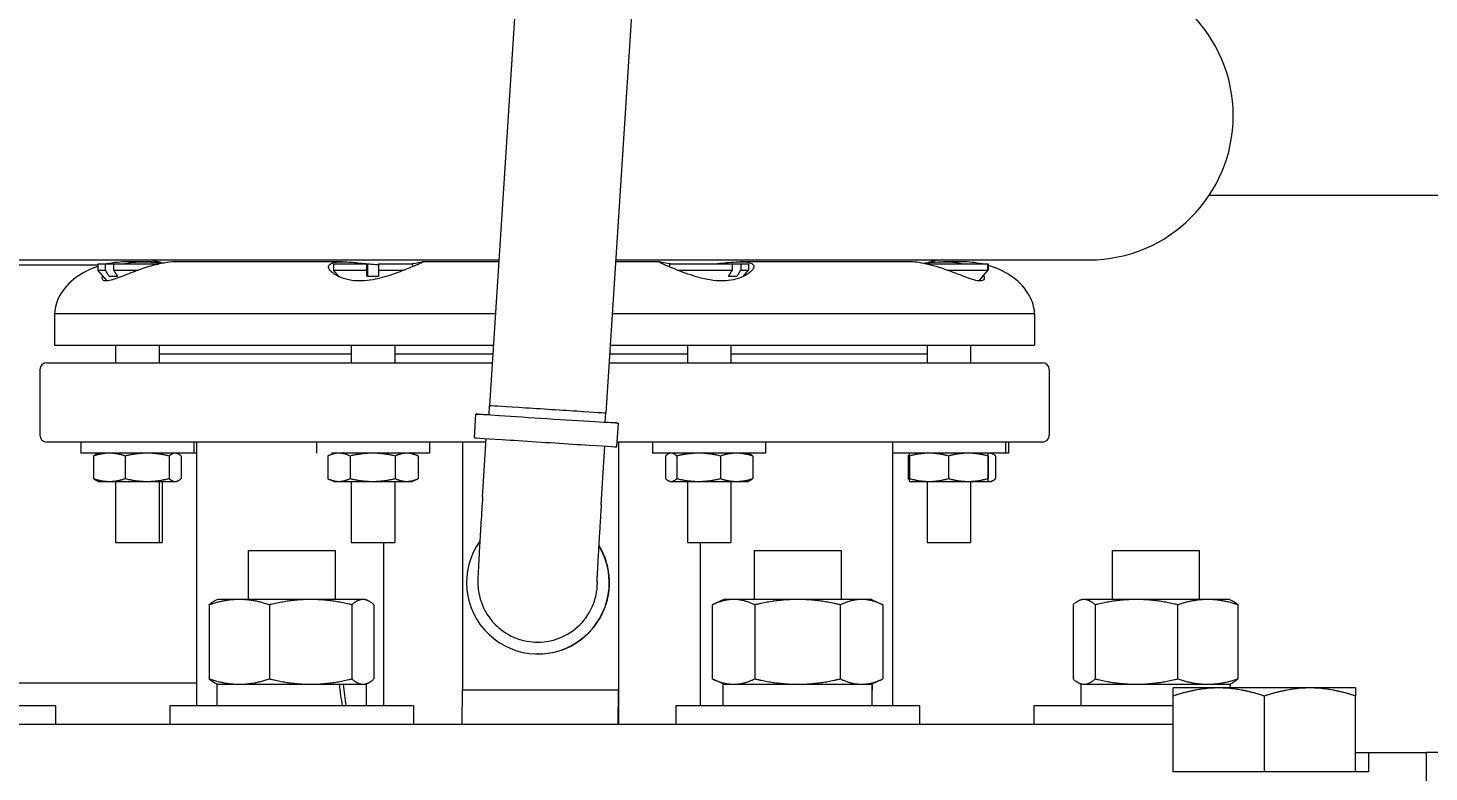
# Model space of a CAD drawing. Header units: inches. Extents: x 20 to 536, y 8 to 344.
# Drawn here: x 105.09 to 115.15, y 148.34 to 153.68 of the extents above; entities that cross this region are included whole.
import ezdxf

# ---------------------------------------------------------------- set-up
doc = ezdxf.new("R2010")
doc.units = ezdxf.units.IN
doc.header["$LTSCALE"] = 16
doc.header["$MEASUREMENT"] = 0
doc.layers.add('Dimension (ANSI)', color=7, linetype='Continuous', lineweight=25)
doc.layers.add('Visible (ANSI)', color=7, linetype='Continuous', lineweight=50)
doc.styles.add('MEMCOR Medium', font='arial.ttf')
doc.dimstyles.new('Default (ANSI)', dxfattribs={"dimscale": 16, "dimtxt": 0.15, "dimasz": 0.098425, "dimexe": 0.125, "dimexo": 0.0625, "dimgap": 0.031496, "dimtad": 0, "dimtih": 1, "dimtoh": 1, "dimdec": 4, "dimrnd": 1e-08, "dimzin": 3, "dimdsep": 46, "dimlunit": 5, "dimtxsty": 'MEMCOR Medium', "dimcen": 0.09, "dimdle": 0.393701, "dimclrd": 256, "dimclre": 256, "dimclrt": 256, "dimadec": 0, "dimazin": 1, "dimtfac": 0.8, "dimtofl": 0, "dimtmove": 0, "dimatfit": 3, "dimfxl": 1, "dimfrac": 1, "dimtolj": 1, "dimtzin": 4, "dimlwd": -1, "dimlwe": -1, "dimarcsym": 0})

# ---------------------------------------------------------------- blocks, each defined once
blk = doc.blocks.new('*D23')
at = {"layer": 'Defpoints', "color": 0, "transparency": 16777216}
for p in [(35.249, 156.991), (108.224, 156.991), (86.004, 47.744)]:
    blk.add_point(p, dxfattribs=at)
at = {"layer": 'Dimension (ANSI)', "transparency": 16777216}
for p, q in [((107.224, 156.991), (33.249, 156.991)), ((35.249, 155.416), (35.249, 97.173)), ((35.249, 49.319), (35.249, 88.193)), ((85.004, 47.744), (33.249, 47.744))]:
    blk.add_line(p, q, dxfattribs=at)
for points in [[(34.987, 155.416), (35.512, 155.416), (35.249, 156.991)], [(34.987, 49.319), (35.512, 49.319), (35.249, 47.744)]]:
    blk.add_solid(points, dxfattribs=at)
at = {"layer": 'Dimension (ANSI)', "transparency": 16777216, "char_height": 2.4, "attachment_point": 5, "style": 'MEMCOR Medium'}
for s, insert in [('\\A1; 109{\\H0.8x;\\S1#4;} in', (35.249, 95.131)), ('\\A1;[2774.9 mm]', (35.249, 90.641))]:
    blk.add_mtext(s, dxfattribs=dict(at, insert=insert))

msp = doc.modelspace()

# ---------------------------------------------------------------- linework, layer by layer
at = {"layer": 'Visible (ANSI)', "linetype": 'Continuous', "lineweight": 18}
for p, q in [((108.589929, 153.864234), (108.404634, 150.969371)), ((109.425522, 153.810749), (109.240227, 150.915886)), ((115.26904, 152.475967), (113.572021, 152.475967)), ((105.590212, 151.975967), (98.769297, 151.975967)), ((104.889477, 152.014335), (108.47152, 152.014335)), ((105.590212, 151.985107), (105.644438, 151.985107)), ((105.590212, 151.985107), (105.590212, 151.941067)), ((105.644438, 151.985107), (105.703315, 151.985107)), ((105.644438, 151.941067), (105.644438, 151.985107)), ((105.703315, 151.985107), (105.703315, 151.941067)), ((105.703315, 151.985107), (106.031435, 151.985107)), ((105.919679, 152.000968), (105.804277, 152.000968)), ((105.934488, 152.000968), (105.919679, 152.000968)), ((107.345383, 152.000968), (106.155943, 152.000968)), ((107.282721, 151.985107), (107.522271, 151.985107)), ((107.282721, 151.985107), (107.282721, 151.941067)), ((107.522271, 151.985107), (107.527173, 151.985107)), ((107.522271, 151.941067), (107.522271, 151.985107)), ((107.527173, 151.985107), (107.527173, 151.941067)), ((107.606268, 151.985107), (107.606268, 151.941067)), ((107.606268, 151.985107), (107.850721, 151.985107)), ((107.850721, 151.985107), (107.850721, 151.965568)), ((108.470664, 152.000968), (107.925945, 152.000968)), ((109.622875, 152.000968), (109.309681, 152.000968)), ((109.310537, 152.014335), (112.709477, 152.014335)), ((109.697361, 151.985107), (110.148274, 151.985107)), ((109.697361, 151.985107), (109.697361, 151.964349)), ((110.148274, 151.941067), (110.148274, 151.985107)), ((110.148274, 151.985107), (110.208187, 151.985107)), ((111.418033, 152.000968), (110.20765, 152.000968)), ((110.208187, 151.985107), (110.208187, 151.941067)), ((110.208187, 151.985107), (110.265361, 151.985107)), ((110.265361, 151.985107), (110.265361, 151.941067)), ((111.541061, 151.985107), (111.98417, 151.985107)), ((111.794677, 152.000968), (111.664467, 152.000968)), ((111.98417, 151.941067), (111.98417, 151.985107)), ((111.98417, 151.985107), (111.984903, 151.985107)), ((111.984903, 151.985107), (111.984903, 151.941067)), ((105.590212, 151.941067), (105.644438, 151.941067)), ((105.657569, 151.863582), (105.590212, 151.941067)), ((105.672045, 151.897107), (105.730921, 151.897107)), ((105.703315, 151.941067), (105.881073, 151.941067)), ((107.282721, 151.941067), (107.522271, 151.941067)), ((107.324398, 151.893123), (107.282721, 151.941067)), ((107.522609, 151.897107), (107.606606, 151.897107)), ((107.606268, 151.941067), (107.790216, 151.941067)), ((109.754168, 151.941067), (110.148274, 151.941067)), ((110.121145, 151.897107), (110.181058, 151.897107)), ((110.208187, 151.941067), (110.265361, 151.941067)), ((110.224997, 151.894634), (110.265361, 151.941067)), ((111.691414, 151.941067), (111.98417, 151.941067)), ((111.920197, 151.863448), (111.949457, 151.897107)), ((111.945466, 151.897107), (111.949457, 151.897107)), ((105.279477, 151.629165), (108.446866, 151.629165)), ((105.279477, 151.629165), (105.279477, 151.400968)), ((109.285883, 151.629165), (112.319477, 151.629165)), ((112.319477, 151.629165), (112.319477, 151.400968)), ((105.279477, 151.400968), (108.432259, 151.400968)), ((105.717962, 151.400968), (105.717962, 151.275967)), ((106.030462, 151.400968), (106.030462, 151.275967)), ((107.410471, 151.400968), (107.410471, 151.275967)), ((107.722971, 151.400968), (107.722971, 151.275967)), ((109.271276, 151.400968), (112.319477, 151.400968)), ((109.825111, 151.400968), (109.825111, 151.275967)), ((110.137611, 151.400968), (110.137611, 151.275967)), ((111.54742, 151.400968), (111.54742, 151.275967)), ((111.85992, 151.400968), (111.85992, 151.275967)), ((105.224477, 151.275967), (108.424258, 151.275967)), ((106.030462, 151.340147), (107.410471, 151.340147)), ((107.722971, 151.340147), (108.428366, 151.340147)), ((109.263275, 151.275967), (112.374477, 151.275967)), ((109.267383, 151.340147), (109.825111, 151.340147)), ((110.137611, 151.340147), (111.54742, 151.340147)), ((105.174477, 151.225967), (105.174477, 150.755967)), ((112.424477, 151.225967), (112.424477, 150.755967)), ((108.402407, 150.901264), (108.404634, 150.969371)), ((108.295614, 150.736884), (108.306528, 150.907401)), ((109.233752, 150.848051), (109.240227, 150.915886)), ((109.318717, 150.671397), (109.329631, 150.841914)), ((108.379243, 150.705967), (105.224477, 150.705967)), ((105.468212, 150.705967), (105.468212, 150.625967)), ((106.280212, 150.705967), (106.280212, 150.625967)), ((106.299477, 150.705967), (106.299477, 148.809967)), ((107.160721, 150.705967), (107.160721, 150.625967)), ((107.972721, 150.705967), (107.972721, 150.625967)), ((108.210439, 150.705967), (108.210439, 148.925967)), ((108.354064, 150.312599), (108.380862, 150.731269)), ((109.20665, 150.258026), (109.233448, 150.676696)), ((112.374477, 150.705967), (109.320929, 150.705967)), ((109.330397, 150.705967), (109.330397, 148.675967)), ((109.575361, 150.705967), (109.575361, 150.625967)), ((110.387361, 150.705967), (110.387361, 150.625967)), ((111.29767, 150.705967), (111.29767, 150.625967)), ((112.10967, 150.705967), (112.10967, 150.625967)), ((112.130742, 150.705967), (112.130742, 150.625967)), ((106.280212, 150.625967), (105.468212, 150.625967)), ((105.559518, 150.605661), (105.559518, 150.443274)), ((105.592712, 150.625967), (105.582088, 150.621013)), ((105.787347, 150.605661), (105.787347, 150.443274)), ((106.102041, 150.605661), (106.102041, 150.443274)), ((106.155712, 150.625967), (106.166337, 150.621013)), ((106.188907, 150.605661), (106.188907, 150.443274)), ((106.299477, 150.625967), (106.280212, 150.625967)), ((107.241685, 150.605661), (107.241685, 150.443274)), ((107.285221, 150.625967), (107.24329, 150.606415)), ((107.972721, 150.625967), (107.271711, 150.625967)), ((107.401746, 150.605661), (107.401746, 150.443274)), ((107.726782, 150.605661), (107.726782, 150.443274)), ((107.848221, 150.625967), (107.890152, 150.606415)), ((107.891756, 150.605661), (107.891756, 150.443274)), ((110.387361, 150.625967), (109.575361, 150.625967)), ((109.668135, 150.605661), (109.668135, 150.443274)), ((109.699861, 150.625967), (109.6906, 150.621649)), ((109.74952, 150.605661), (109.74952, 150.443274)), ((110.062747, 150.605661), (110.062747, 150.443274)), ((110.262861, 150.625967), (110.272122, 150.621649)), ((110.294587, 150.605661), (110.294587, 150.443274)), ((112.10967, 150.625967), (111.29767, 150.625967)), ((111.299477, 150.625967), (111.299477, 148.809967)), ((111.410048, 150.605661), (111.410048, 150.443274)), ((111.420763, 150.605661), (111.420763, 150.443274)), ((111.42217, 150.625967), (111.422159, 150.625962)), ((111.700834, 150.605661), (111.700834, 150.443274)), ((111.983741, 150.605661), (111.983741, 150.443274)), ((111.98517, 150.625967), (111.985181, 150.625962)), ((111.986578, 150.605661), (111.986578, 150.443274)), ((112.006242, 150.625967), (112.016867, 150.621013)), ((112.039437, 150.605661), (112.039437, 150.443274)), ((112.130742, 150.625967), (112.10967, 150.625967)), ((105.592712, 150.422967), (105.582088, 150.427922)), ((105.592712, 150.422967), (105.673432, 150.422967)), ((105.673432, 150.422967), (105.944694, 150.422967)), ((105.717962, 150.422967), (105.717962, 149.985107)), ((105.944694, 150.422967), (106.145474, 150.422967)), ((106.030462, 150.422967), (106.030462, 149.985107)), ((106.051534, 150.422967), (106.051534, 149.985107)), ((106.145474, 150.422967), (106.155712, 150.422967)), ((106.155712, 150.422967), (106.166337, 150.427922)), ((107.285221, 150.422967), (107.24329, 150.44252)), ((107.285221, 150.422967), (107.321715, 150.422967)), ((107.321715, 150.422967), (107.564264, 150.422967)), ((107.410471, 150.422967), (107.410471, 149.985107)), ((107.564264, 150.422967), (107.809269, 150.422967)), ((107.722971, 150.422967), (107.722971, 149.985107)), ((107.809269, 150.422967), (107.848221, 150.422967)), ((107.848221, 150.422967), (107.890152, 150.44252)), ((109.699861, 150.422967), (109.6906, 150.427286)), ((109.699861, 150.422967), (109.708827, 150.422967)), ((109.708827, 150.422967), (109.906133, 150.422967)), ((109.825111, 150.422967), (109.825111, 149.985107)), ((109.906133, 150.422967), (110.178667, 150.422967)), ((110.137611, 150.422967), (110.137611, 149.985107)), ((110.178667, 150.422967), (110.262861, 150.422967)), ((110.262861, 150.422967), (110.272122, 150.427286)), ((111.42217, 150.422967), (111.422159, 150.422972)), ((111.42217, 150.422967), (111.560798, 150.422967)), ((111.54742, 150.422967), (111.54742, 149.985107)), ((111.560798, 150.422967), (111.842287, 150.422967)), ((111.842287, 150.422967), (111.985159, 150.422967)), ((111.85992, 150.422967), (111.85992, 149.985107)), ((111.985159, 150.422967), (111.98517, 150.422967)), ((111.98517, 150.422967), (111.985181, 150.422972)), ((111.98517, 150.422967), (111.996004, 150.422967)), ((111.996004, 150.422967), (112.006242, 150.422967)), ((112.006242, 150.422967), (112.016867, 150.427922)), ((105.717962, 149.985107), (106.030462, 149.985107)), ((106.030462, 149.985107), (106.051534, 149.985107)), ((107.410471, 149.985107), (107.722971, 149.985107)), ((107.641883, 149.985107), (107.641883, 148.809967)), ((109.825111, 149.985107), (110.137611, 149.985107)), ((109.918224, 149.985107), (109.918224, 148.809967)), ((111.54742, 149.985107), (111.85992, 149.985107)), ((106.669231, 149.925967), (107.294231, 149.925967)), ((106.669231, 149.925967), (106.669231, 149.574967)), ((107.294231, 149.925967), (107.294231, 149.574967)), ((110.304724, 149.925967), (110.929724, 149.925967)), ((110.304724, 149.925967), (110.304724, 149.574967)), ((110.929724, 149.925967), (110.929724, 149.574967)), ((112.875405, 149.925967), (113.500405, 149.925967)), ((112.875405, 149.925967), (112.875405, 149.574967)), ((113.500405, 149.925967), (113.500405, 149.574967)), ((106.450731, 149.574967), (106.431999, 149.566233)), ((106.606257, 149.574967), (106.450731, 149.574967)), ((107.119164, 149.574967), (106.606257, 149.574967)), ((107.494638, 149.574967), (107.119164, 149.574967)), ((107.512731, 149.574967), (107.494638, 149.574967)), ((107.512731, 149.574967), (107.531463, 149.566233)), ((110.086224, 149.574967), (110.004078, 149.536662)), ((110.157364, 149.574967), (110.086224, 149.574967)), ((110.617224, 149.574967), (110.157364, 149.574967)), ((111.077083, 149.574967), (110.617224, 149.574967)), ((111.148224, 149.574967), (111.077083, 149.574967)), ((111.148224, 149.574967), (111.23037, 149.536662)), ((112.656905, 149.574967), (112.638173, 149.566233)), ((112.674998, 149.574967), (112.656905, 149.574967)), ((113.050472, 149.574967), (112.674998, 149.574967)), ((113.563379, 149.574967), (113.050472, 149.574967)), ((113.718905, 149.574967), (113.563379, 149.574967)), ((113.718905, 149.574967), (113.737637, 149.566233)), ((106.389477, 149.536662), (106.389477, 149.004273)), ((106.823037, 149.536662), (106.823037, 149.004273)), ((107.415291, 149.536662), (107.415291, 149.004273)), ((107.573984, 149.536662), (107.573984, 149.004273)), ((110.004078, 149.536662), (110.004078, 149.004273)), ((110.310651, 149.536662), (110.310651, 149.004273)), ((110.923797, 149.536662), (110.923797, 149.004273)), ((111.23037, 149.536662), (111.23037, 149.004273)), ((112.595651, 149.536662), (112.595651, 149.004273)), ((112.754345, 149.536662), (112.754345, 149.004273)), ((113.346599, 149.536662), (113.346599, 149.004273)), ((113.780159, 149.536662), (113.780159, 149.004273)), ((108.75145, 149.268802), (108.747787, 149.268802)), ((108.752941, 149.183369), (108.75145, 149.183369)), ((104.963408, 148.975967), (106.299477, 148.975967)), ((106.450731, 148.965967), (106.431999, 148.974702)), ((106.445231, 148.965967), (107.326396, 148.965967)), ((106.445231, 148.965967), (106.445231, 148.809967)), ((107.326396, 148.965967), (107.3515, 148.965967)), ((107.3515, 148.965967), (107.35539, 148.965967)), ((107.35539, 148.965967), (107.518231, 148.965967)), ((107.512731, 148.965967), (107.531463, 148.974702)), ((107.518231, 148.965967), (107.518231, 148.809967)), ((110.086224, 148.965967), (110.004078, 149.004273)), ((110.080724, 148.965967), (111.15166, 148.965967)), ((110.080724, 148.965967), (110.080724, 148.809967)), ((111.148224, 148.965967), (111.23037, 149.004273)), ((111.15166, 148.965967), (111.153664, 148.965967)), ((111.153664, 148.965967), (111.153724, 148.965967)), ((111.153724, 148.965967), (111.153724, 148.920557)), ((112.656905, 148.965967), (112.638173, 148.974702)), ((112.651405, 148.965967), (113.724405, 148.965967)), ((112.651405, 148.965967), (112.651405, 148.809967)), ((113.641609, 148.939596), (113.313609, 148.939596)), ((114.297609, 148.939596), (113.641609, 148.939596)), ((113.718905, 148.965967), (113.737637, 148.974702)), ((113.724405, 148.965967), (113.724405, 148.939596)), ((114.625609, 148.939596), (114.297609, 148.939596)), ((108.208258, 148.675967), (108.210439, 148.925967)), ((108.210439, 148.925967), (109.330397, 148.925967)), ((109.328215, 148.675967), (109.330397, 148.925967)), ((109.330397, 148.925967), (109.330397, 148.675967)), ((113.313609, 148.335596), (113.313609, 148.881005)), ((113.969609, 148.335596), (113.969609, 148.881005)), ((114.625609, 148.335596), (114.625609, 148.881005)), ((105.286049, 148.809967), (104.380349, 148.809967)), ((105.286049, 148.809967), (105.286049, 148.675967)), ((107.856731, 148.809967), (106.106731, 148.809967)), ((106.106731, 148.809967), (106.106731, 148.675967)), ((107.856731, 148.809967), (107.856731, 148.675967)), ((111.492224, 148.809967), (109.742224, 148.809967)), ((109.742224, 148.809967), (109.742224, 148.675967)), ((111.492224, 148.809967), (111.492224, 148.675967)), ((113.313609, 148.809967), (112.312905, 148.809967)), ((112.312905, 148.809967), (112.312905, 148.675967)), ((106.255281, 148.675967), (104.380349, 148.675967)), ((107.15052, 148.675967), (106.255281, 148.675967)), ((110.448434, 148.675967), (107.15052, 148.675967)), ((111.343673, 148.675967), (110.448434, 148.675967)), ((113.313609, 148.675967), (111.343673, 148.675967)), ((114.625609, 148.475967), (115.132383, 148.475967)), ((114.720612, 148.335596), (114.720612, 148.475967)), ((116.299477, 148.475967), (115.132383, 148.475967)), ((115.132383, 148.475967), (115.132383, 147.975967)), ((113.641609, 148.335596), (113.313609, 148.335596)), ((113.313609, 148.335596), (113.313609, 148.335592)), ((113.969609, 148.335596), (113.641609, 148.335596)), ((114.297609, 148.335596), (113.969609, 148.335596)), ((114.625609, 148.335596), (114.297609, 148.335596)), ((114.625609, 148.335596), (114.625609, 148.335592)), ((114.720612, 148.335596), (114.625609, 148.335596))]:
    msp.add_line(p, q, dxfattribs=at)
for centre, radius, start, end in [((112.709477, 153.050968), 1.036632, 270, 90), ((105.755802, 151.449413), 0.544322, 107.710788, 126.3850961), ((105.804277, 151.29059), 0.710378, 90, 102.1300403), ((105.915853, 151.596281), 0.418848, 70.89817, 86.471546), ((111.683102, 151.596281), 0.418848, 93.528454, 107.988212), ((111.794677, 151.29059), 0.710378, 77.8699597, 90), ((111.794677, 151.29059), 0.710378, 73.0268519, 74.4677179), ((111.843153, 151.449413), 0.544322, 53.6149039, 73.0268519), ((105.68161, 151.550098), 0.419254, 126.3850961, 150.6582796), ((111.917344, 151.550098), 0.419254, 29.3417204, 53.6149039), ((105.56799, 151.613968), 0.288913, 150.6582796, 176.9846737), ((112.030964, 151.613968), 0.288913, 3.0153263, 29.3417204), ((105.224477, 151.225967), 0.05, 90, 180), ((112.374477, 151.225967), 0.05, 0, 90), ((105.224477, 150.755967), 0.05, 180, 270), ((112.374477, 150.755967), 0.05, 270, 0)]:
    msp.add_arc(centre, radius, start, end, dxfattribs=at)
for centre, major_axis, ratio, start_param, end_param in [((108.82243, 150.942629), (0.417797, -0.026742), 0.00055745, 3.141594616, 6.28318727), ((108.81808, 150.874658), (-0.511552, 0.032743), 0.00055745, 5.660957765, 10.047005504), ((108.807165, 150.70414), (-0.511552, 0.032743), 0.00055745, 0.000001911, 3.141594565), ((108.75145, 149.695967), (0, -0.512598), 0.999961923, 4.091665319, 8.403708062), ((108.752941, 149.695967), (0, -0.512598), 0.999961923, 0, 2.125583623), ((108.75145, 149.695967), (0, -0.427165), 0.999961923, 0, 1.675255531), ((106.981731, 148.699377), (0.385212, -3.042275), 0.122744215, 1.59161043, 1.642986136), ((106.981731, 148.920557), (0.385212, -3.042275), 0.122744215, 1.518901032, 1.570180813), ((110.617224, 148.699377), (0, -3.042643), 0.176326981, 1.607151026, 1.658526732), ((110.617224, 148.920557), (0, -3.042643), 0.176326981, 1.534441628, 1.585721408)]:
    msp.add_ellipse(centre, major_axis=major_axis, ratio=ratio, start_param=start_param, end_param=end_param, dxfattribs=at)
for points, knots in [([(105.970984, 151.970025), (105.932862, 151.959471), (105.895147, 151.946456), (105.816513, 151.917096), (105.77631, 151.900462), (105.741939, 151.887618)], [-0.6792556919, -0.6792556919, -0.6792556919, -0.6792556919, -0.3757831363, -0.3757831363, -0.0000653418, -0.0000653418, -0.0000653418, -0.0000653418]), ([(105.77198, 151.985106), (105.777094, 151.98632), (105.782316, 151.987475), (105.811179, 151.993384), (105.836178, 151.996822), (105.881355, 152.000306), (105.90062, 152.000968), (105.919679, 152.000968)], [-2.7203838751, -2.7203838751, -2.7203838751, -2.7203838751, -2.678099034, -2.678099034, -2.4912401766, -2.4912401766, -2.352656407, -2.352656407, -2.352656407, -2.352656407]), ([(105.919679, 152.000968), (105.933074, 152.000968), (105.946368, 152.000642), (105.996274, 151.998415), (106.030523, 151.994808), (106.061086, 151.991088)], [-2.352656407, -2.352656407, -2.352656407, -2.352656407, -2.2552571829, -2.2552571829, -1.9819175799, -1.9819175799, -1.9819175799, -1.9819175799]), ([(106.045203, 151.994656), (106.035021, 151.995711), (106.024613, 151.996692), (105.988583, 151.999608), (105.961866, 152.000968), (105.934488, 152.000968)], [-0.8535270187, -0.8535270187, -0.8535270187, -0.8535270187, -0.765579916, -0.765579916, -0.5544741269, -0.5544741269, -0.5544741269, -0.5544741269]), ([(106.155943, 152.000968), (106.151731, 152.000968), (106.147311, 152.000887), (106.120968, 151.999917), (106.095526, 151.997143), (106.036576, 151.986821), (106.00396, 151.979154), (105.970984, 151.970025)], [-0.5544741269, -0.5544741269, -0.5544741269, -0.5544741269, -0.5029201571, -0.5029201571, -0.2611375595, -0.2611375595, -0.0000887065, -0.0000887065, -0.0000887065, -0.0000887065]), ([(107.337334, 151.887618), (107.318665, 151.895034), (107.302384, 151.903699), (107.27736, 151.920708), (107.267835, 151.928993), (107.250744, 151.948931), (107.245951, 151.960483), (107.248305, 151.970025)], [-0.6769256708, -0.6769256708, -0.6769256708, -0.6769256708, -0.4606748166, -0.4606748166, -0.2728986872, -0.2728986872, -0.0000638683, -0.0000638683, -0.0000638683, -0.0000638683]), ([(107.248305, 151.970025), (107.250085, 151.977242), (107.255613, 151.983577), (107.274634, 151.993384), (107.287619, 151.996822), (107.316345, 152.000306), (107.330197, 152.000968), (107.345383, 152.000968)], [-2.8715444606, -2.8715444606, -2.8715444606, -2.8715444606, -2.678099034, -2.678099034, -2.4912401766, -2.4912401766, -2.3526564069, -2.3526564069, -2.3526564069, -2.3526564069]), ([(107.345383, 152.000968), (107.356056, 152.000968), (107.367389, 152.000642), (107.413582, 151.99837), (107.451487, 151.99461), (107.525769, 151.987302), (107.561909, 151.983795), (107.600368, 151.981126), (107.603321, 151.980928), (107.606268, 151.980737)], [-2.3526564069, -2.3526564069, -2.3526564069, -2.3526564069, -2.2552571829, -2.2552571829, -1.9744963314, -1.9744963314, -1.7189011569, -1.7189011569, -1.6976131235, -1.6976131235, -1.6976131235, -1.6976131235]), ([(107.861531, 151.970025), (107.835946, 151.959471), (107.804475, 151.946456), (107.728194, 151.917096), (107.681377, 151.900462), (107.633783, 151.887618)], [-0.6792556919, -0.6792556919, -0.6792556919, -0.6792556919, -0.3757831363, -0.3757831363, -0.0000653418, -0.0000653418, -0.0000653418, -0.0000653418]), ([(107.828003, 151.985107), (107.86148, 151.989256), (107.887734, 151.994293), (107.915694, 151.999608), (107.922957, 152.000968), (107.925945, 152.000968)], [-1.0996326178, -1.0996326178, -1.0996326178, -1.0996326178, -0.765579916, -0.765579916, -0.5544741269, -0.5544741269, -0.5544741269, -0.5544741269]), ([(107.925945, 152.000968), (107.926675, 152.000968), (107.927149, 152.000887), (107.928334, 151.999917), (107.923425, 151.997143), (107.901304, 151.986821), (107.883663, 151.979154), (107.861531, 151.970025)], [-0.5544741269, -0.5544741269, -0.5544741269, -0.5544741269, -0.5029201571, -0.5029201571, -0.2611375595, -0.2611375595, -0.0000887065, -0.0000887065, -0.0000887065, -0.0000887065]), ([(109.683839, 151.970025), (109.666683, 151.977242), (109.652326, 151.983577), (109.631321, 151.993384), (109.624686, 151.996822), (109.620134, 152.000306), (109.620458, 152.000968), (109.622875, 152.000968)], [-2.8715444606, -2.8715444606, -2.8715444606, -2.8715444606, -2.678099034, -2.678099034, -2.4912401766, -2.4912401766, -2.352656407, -2.352656407, -2.352656407, -2.352656407]), ([(109.622875, 152.000968), (109.624574, 152.000968), (109.627308, 152.000642), (109.64173, 151.99837), (109.660228, 151.99461), (109.696127, 151.988841), (109.709575, 151.986889), (109.724118, 151.985116)], [-2.352656407, -2.352656407, -2.352656407, -2.352656407, -2.2552571829, -2.2552571829, -1.9744963314, -1.9744963314, -1.8318324445, -1.8318324445, -1.8318324445, -1.8318324445]), ([(109.909874, 151.887618), (109.882409, 151.895034), (109.855316, 151.903699), (109.806714, 151.920708), (109.784797, 151.928993), (109.734111, 151.948931), (109.70652, 151.960483), (109.683839, 151.970025)], [-0.6769256708, -0.6769256708, -0.6769256708, -0.6769256708, -0.4606748166, -0.4606748166, -0.2728986872, -0.2728986872, -0.0000638683, -0.0000638683, -0.0000638683, -0.0000638683]), ([(110.00404, 151.985107), (110.05083, 151.989256), (110.095936, 151.994293), (110.16215, 151.999608), (110.186178, 152.000968), (110.20765, 152.000968)], [-1.0996326178, -1.0996326178, -1.0996326178, -1.0996326178, -0.765579916, -0.765579916, -0.5544741269, -0.5544741269, -0.5544741269, -0.5544741269]), ([(110.20765, 152.000968), (110.212894, 152.000968), (110.217985, 152.000887), (110.246004, 151.999917), (110.264504, 151.997143), (110.29217, 151.986821), (110.299838, 151.979154), (110.301514, 151.970025)], [-0.5544741269, -0.5544741269, -0.5544741269, -0.5544741269, -0.5029201571, -0.5029201571, -0.2611375595, -0.2611375595, -0.0000887065, -0.0000887065, -0.0000887065, -0.0000887065]), ([(110.301514, 151.970025), (110.303453, 151.959471), (110.296662, 151.946456), (110.267417, 151.917096), (110.241412, 151.900462), (110.208474, 151.887618)], [-0.6792556919, -0.6792556919, -0.6792556919, -0.6792556919, -0.3757831363, -0.3757831363, -0.0000653418, -0.0000653418, -0.0000653418, -0.0000653418]), ([(111.601326, 151.970025), (111.575283, 151.977242), (111.549452, 151.983577), (111.500725, 151.993384), (111.478357, 151.996822), (111.443193, 152.000306), (111.4298, 152.000968), (111.418033, 152.000968)], [-2.8715444606, -2.8715444606, -2.8715444606, -2.8715444606, -2.678099034, -2.678099034, -2.4912401766, -2.4912401766, -2.352656407, -2.352656407, -2.352656407, -2.352656407]), ([(111.515706, 151.99032), (111.537492, 151.992987), (111.560724, 151.99559), (111.610371, 151.999608), (111.637088, 152.000968), (111.664467, 152.000968)], [-0.9665495542, -0.9665495542, -0.9665495542, -0.9665495542, -0.765579916, -0.765579916, -0.5544741269, -0.5544741269, -0.5544741269, -0.5544741269]), ([(111.831959, 151.887618), (111.811786, 151.895034), (111.789752, 151.903699), (111.746042, 151.920708), (111.724572, 151.928993), (111.669982, 151.948931), (111.635756, 151.960483), (111.601326, 151.970025)], [-0.6769256708, -0.6769256708, -0.6769256708, -0.6769256708, -0.4606748166, -0.4606748166, -0.2728986872, -0.2728986872, -0.0000638683, -0.0000638683, -0.0000638683, -0.0000638683]), ([(111.664467, 152.000968), (111.671153, 152.000968), (111.677878, 152.000887), (111.716319, 151.999917), (111.74739, 151.997143), (111.788947, 151.99014), (111.800574, 151.987765), (111.811684, 151.985101)], [-0.5544741269, -0.5544741269, -0.5544741269, -0.5544741269, -0.5029201571, -0.5029201571, -0.2611375595, -0.2611375595, -0.1617377433, -0.1617377433, -0.1617377433, -0.1617377433]), ([(105.741939, 151.887618), (105.725488, 151.881471), (105.710347, 151.876105), (105.680717, 151.867188), (105.666938, 151.864184), (105.645059, 151.862733), (105.636844, 151.864014), (105.623281, 151.871247), (105.619999, 151.878573), (105.621297, 151.887618)], [-0.8535301079, -0.8535301079, -0.8535301079, -0.8535301079, -0.6739316263, -0.6739316263, -0.4624536577, -0.4624536577, -0.2648034271, -0.2648034271, -0.0002117128, -0.0002117128, -0.0002117128, -0.0002117128]), ([(107.633783, 151.887618), (107.611003, 151.881471), (107.587949, 151.876105), (107.537947, 151.867188), (107.511246, 151.864184), (107.460981, 151.862733), (107.437784, 151.864014), (107.386574, 151.871247), (107.360103, 151.878573), (107.337334, 151.887618)], [-0.8535301079, -0.8535301079, -0.8535301079, -0.8535301079, -0.6739316263, -0.6739316263, -0.4624536577, -0.4624536577, -0.2648034271, -0.2648034271, -0.0002117128, -0.0002117128, -0.0002117128, -0.0002117128]), ([(110.208474, 151.887618), (110.192709, 151.881471), (110.175248, 151.876105), (110.134165, 151.867188), (110.110183, 151.864184), (110.060976, 151.862733), (110.036386, 151.864014), (109.977526, 151.871247), (109.943374, 151.878573), (109.909874, 151.887618)], [-0.8535301079, -0.8535301079, -0.8535301079, -0.8535301079, -0.6739316263, -0.6739316263, -0.4624536577, -0.4624536577, -0.2648034271, -0.2648034271, -0.0002117128, -0.0002117128, -0.0002117128, -0.0002117128]), ([(111.957794, 151.887618), (111.958279, 151.881471), (111.956639, 151.876105), (111.948541, 151.867188), (111.941326, 151.864184), (111.922003, 151.862733), (111.910423, 151.864014), (111.878393, 151.871247), (111.856565, 151.878573), (111.831959, 151.887618)], [-0.8535301079, -0.8535301079, -0.8535301079, -0.8535301079, -0.6739316263, -0.6739316263, -0.4624536577, -0.4624536577, -0.2648034271, -0.2648034271, -0.0002117128, -0.0002117128, -0.0002117128, -0.0002117128]), ([(108.354064, 150.312599), (108.350089, 150.250494), (108.3462, 150.1884), (108.338967, 150.070149), (108.335624, 150.014016), (108.329798, 149.912968), (108.327317, 149.868097), (108.323429, 149.79329), (108.322028, 149.763806), (108.32074, 149.729068), (108.32041, 149.7198), (108.320269, 149.703777), (108.320255, 149.700281), (108.320334, 149.692242), (108.320397, 149.688084), (108.320838, 149.676254), (108.321071, 149.669067), (108.323456, 149.644765), (108.324127, 149.632334), (108.334699, 149.585726), (108.338907, 149.565118), (108.364572, 149.505854), (108.376701, 149.479813), (108.416008, 149.425918), (108.433336, 149.404888), (108.491427, 149.351246), (108.540145, 149.316149), (108.649163, 149.277856), (108.698868, 149.268802), (108.747787, 149.268802)], [3.141592654, 3.141592654, 3.141592654, 3.141592654, 3.455751919, 3.455751919, 3.769911184, 3.769911184, 4.08407045, 4.08407045, 4.398229715, 4.398229715, 4.555309348, 4.555309348, 4.594579256, 4.594579256, 4.626318037, 4.626318037, 4.658515483, 4.658515483, 4.682331735, 4.682331735, 4.694799081, 4.694799081, 4.701367041, 4.701367041, 4.7047651, 4.7047651, 4.70938504, 4.70938504, 4.71238898, 4.71238898, 4.71238898, 4.71238898]), ([(109.20665, 150.258026), (109.205675, 150.242805), (109.204706, 150.227585), (109.202772, 150.197045), (109.201808, 150.181728), (109.199901, 150.151285), (109.19896, 150.13616), (109.197116, 150.106386), (109.196215, 150.091733), (109.194445, 150.06281), (109.193578, 150.04854), (109.191871, 150.020281), (109.191033, 150.006299), (109.1894, 149.978895), (109.188607, 149.965473), (109.18708, 149.939445), (109.186347, 149.92683), (109.184934, 149.902339), (109.184256, 149.890462), (109.182949, 149.867347), (109.182321, 149.856119), (109.181128, 149.834551), (109.180564, 149.824211), (109.179511, 149.804626), (109.179021, 149.795369), (109.178128, 149.778195), (109.177723, 149.77024), (109.176975, 149.755241), (109.176633, 149.748213), (109.176024, 149.735287), (109.175757, 149.729393), (109.175305, 149.718956), (109.175118, 149.714394), (109.174749, 149.704702), (109.174625, 149.700429), (109.174587, 149.698791), (109.174585, 149.698642), (109.174585, 149.698642)], [3.141592654, 3.141592654, 3.141592654, 3.141592654, 3.219563493, 3.219563493, 3.298522836, 3.298522836, 3.377489189, 3.377489189, 3.455479203, 3.455479203, 3.533422274, 3.533422274, 3.612375505, 3.612375505, 3.691354203, 3.691354203, 3.769365753, 3.769365753, 3.847244914, 3.847244914, 3.92619024, 3.92619024, 4.005202569, 4.005202569, 4.083252302, 4.083252302, 4.158522517, 4.158522517, 4.234996449, 4.234996449, 4.311699428, 4.311699428, 4.387435793, 4.387435793, 4.503524432, 4.503524432, 4.526282438, 4.526282438, 4.526282438, 4.526282438])]:
    msp.add_open_spline(points, degree=3, knots=knots, dxfattribs=at)
for points in [[(105.621297, 151.887618), (105.621864, 151.891568), (105.623283, 151.895873), (105.625555, 151.90041)], [(111.952444, 151.904184), (111.95562, 151.898249), (111.957398, 151.892643), (111.957794, 151.887618)]]:
    msp.add_open_spline(points, degree=3, dxfattribs=at)
for points, weights in [([(105.672045, 151.897107), (105.659237, 151.917461), (105.644438, 151.941067)], [1, 1.00267954782, 1]), ([(105.703315, 151.941067), (105.718114, 151.917461), (105.730921, 151.897107)], [1, 1.00267954782, 1]), ([(107.522609, 151.897107), (107.522452, 151.917461), (107.522271, 151.941067)], [1, 1.00267954782, 1]), ([(107.527173, 151.941067), (107.526992, 151.917461), (107.526835, 151.897107)], [1, 1.00267954782, 1]), ([(107.606268, 151.941067), (107.606449, 151.917461), (107.606606, 151.897107)], [1, 1.00267954782, 1]), ([(110.121145, 151.897107), (110.133731, 151.917461), (110.148274, 151.941067)], [1, 1.00267954782, 1]), ([(110.208187, 151.941067), (110.193644, 151.917461), (110.181058, 151.897107)], [1, 1.00267954782, 1]), ([(111.945466, 151.897107), (111.963422, 151.917461), (111.98417, 151.941067)], [1, 1.00267954782, 1]), ([(111.984903, 151.941067), (111.964155, 151.917461), (111.946199, 151.897107)], [1, 1.00267954782, 1]), ([(105.673432, 150.625967), (105.620564, 150.625967), (105.559518, 150.605661)], [1, 1.0379548493, 1]), ([(105.559518, 150.605661), (105.571405, 150.616032), (105.582088, 150.621013)], [1, 1.01903065952, 1.01897727532]), ([(105.787347, 150.605661), (105.7263, 150.625967), (105.673432, 150.625967)], [1, 1.0379548493, 1]), ([(105.944694, 150.625967), (105.871669, 150.625967), (105.787347, 150.605661)], [1, 1.0379548493, 1]), ([(106.102041, 150.605661), (106.017719, 150.625967), (105.944694, 150.625967)], [1, 1.0379548493, 1]), ([(106.145474, 150.625967), (106.125317, 150.625967), (106.102041, 150.605661)], [1, 1.0379548493, 1]), ([(106.188907, 150.605661), (106.165631, 150.625967), (106.145474, 150.625967)], [1, 1.0379548493, 1]), ([(107.321715, 150.625967), (107.284573, 150.625967), (107.241685, 150.605661)], [1, 1.0379548493, 1]), ([(107.401746, 150.605661), (107.358858, 150.625967), (107.321715, 150.625967)], [1, 1.0379548493, 1]), ([(107.564264, 150.625967), (107.488839, 150.625967), (107.401746, 150.605661)], [1, 1.0379548493, 1]), ([(107.726782, 150.605661), (107.639689, 150.625967), (107.564264, 150.625967)], [1, 1.0379548493, 1]), ([(107.809269, 150.625967), (107.770987, 150.625967), (107.726782, 150.605661)], [1, 1.0379548493, 1]), ([(107.891756, 150.605661), (107.847552, 150.625967), (107.809269, 150.625967)], [1, 1.0379548493, 1]), ([(107.890152, 150.606415), (107.890952, 150.606041), (107.891756, 150.605661)], [1.00134783282, 1.00068632708, 1]), ([(109.708827, 150.625967), (109.689942, 150.625967), (109.668135, 150.605661)], [1, 1.0379548493, 1]), ([(109.74952, 150.605661), (109.727713, 150.625967), (109.708827, 150.625967)], [1, 1.0379548493, 1]), ([(109.906133, 150.625967), (109.833449, 150.625967), (109.74952, 150.605661)], [1, 1.0379548493, 1]), ([(110.062747, 150.605661), (109.978818, 150.625967), (109.906133, 150.625967)], [1, 1.0379548493, 1]), ([(110.178667, 150.625967), (110.124868, 150.625967), (110.062747, 150.605661)], [1, 1.0379548493, 1]), ([(110.294587, 150.605661), (110.232466, 150.625967), (110.178667, 150.625967)], [1, 1.0379548493, 1]), ([(110.272122, 150.621649), (110.28273, 150.616703), (110.294587, 150.605661)], [1.01888705873, 1.02028697131, 1]), ([(111.410048, 150.605661), (111.415749, 150.610635), (111.421124, 150.614341)], [1, 1.0090383393, 1.01377200719]), ([(111.420898, 150.609138), (111.415536, 150.607486), (111.410048, 150.605661)], [1.00602302446, 1.00329810217, 1]), ([(111.420763, 150.605661), (111.421511, 150.62566), (111.422159, 150.625962)], [1, 1.03735902917, 1.00117293374]), ([(111.560798, 150.625967), (111.495807, 150.625967), (111.420763, 150.605661)], [1, 1.0379548493, 1]), ([(111.700834, 150.605661), (111.625789, 150.625967), (111.560798, 150.625967)], [1, 1.0379548493, 1]), ([(111.842287, 150.625967), (111.776638, 150.625967), (111.700834, 150.605661)], [1, 1.0379548493, 1]), ([(111.983741, 150.605661), (111.907936, 150.625967), (111.842287, 150.625967)], [1, 1.0379548493, 1]), ([(111.985159, 150.625967), (111.984501, 150.625967), (111.983741, 150.605661)], [1, 1.0379548493, 1]), ([(111.986578, 150.605661), (111.985818, 150.625967), (111.985159, 150.625967)], [1, 1.0379548493, 1]), ([(111.996004, 150.625967), (111.990779, 150.625967), (111.985502, 150.624694)], [1, 1.00957055719, 1.01431456038]), ([(112.039437, 150.605661), (112.016161, 150.625967), (111.996004, 150.625967)], [1, 1.0379548493, 1]), ([(105.559518, 150.443274), (105.620564, 150.422967), (105.673432, 150.422967)], [1, 1.0379548493, 1]), ([(105.582088, 150.427922), (105.571405, 150.432903), (105.559518, 150.443274)], [1.01897727532, 1.01903065952, 1]), ([(105.673432, 150.422967), (105.7263, 150.422967), (105.787347, 150.443274)], [1, 1.0379548493, 1]), ([(105.787347, 150.443274), (105.871669, 150.422967), (105.944694, 150.422967)], [1, 1.0379548493, 1]), ([(105.944694, 150.422967), (106.017719, 150.422967), (106.102041, 150.443274)], [1, 1.0379548493, 1]), ([(106.102041, 150.443274), (106.125317, 150.422967), (106.145474, 150.422967)], [1, 1.0379548493, 1]), ([(106.145474, 150.422967), (106.165631, 150.422967), (106.188907, 150.443274)], [1, 1.0379548493, 1]), ([(107.241685, 150.443274), (107.284573, 150.422967), (107.321715, 150.422967)], [1, 1.0379548493, 1]), ([(107.321715, 150.422967), (107.358858, 150.422967), (107.401746, 150.443274)], [1, 1.0379548493, 1]), ([(107.401746, 150.443274), (107.488839, 150.422967), (107.564264, 150.422967)], [1, 1.0379548493, 1]), ([(107.564264, 150.422967), (107.639689, 150.422967), (107.726782, 150.443274)], [1, 1.0379548493, 1]), ([(107.726782, 150.443274), (107.770987, 150.422967), (107.809269, 150.422967)], [1, 1.0379548493, 1]), ([(107.809269, 150.422967), (107.847552, 150.422967), (107.891756, 150.443274)], [1, 1.0379548493, 1]), ([(107.891756, 150.443274), (107.890952, 150.442893), (107.890152, 150.44252)], [1, 1.00068632708, 1.00134783282]), ([(109.668135, 150.443274), (109.689942, 150.422967), (109.708827, 150.422967)], [1, 1.0379548493, 1]), ([(109.708827, 150.422967), (109.727713, 150.422967), (109.74952, 150.443274)], [1, 1.0379548493, 1]), ([(109.74952, 150.443274), (109.833449, 150.422967), (109.906133, 150.422967)], [1, 1.0379548493, 1]), ([(109.906133, 150.422967), (109.978818, 150.422967), (110.062747, 150.443274)], [1, 1.0379548493, 1]), ([(110.062747, 150.443274), (110.124868, 150.422967), (110.178667, 150.422967)], [1, 1.0379548493, 1]), ([(110.178667, 150.422967), (110.232466, 150.422967), (110.294587, 150.443274)], [1, 1.0379548493, 1]), ([(110.294587, 150.443274), (110.28273, 150.432232), (110.272122, 150.427286)], [1, 1.02028697131, 1.01888705873]), ([(111.421124, 150.434594), (111.415749, 150.4383), (111.410048, 150.443274)], [1.01377200719, 1.0090383393, 1]), ([(111.410048, 150.443274), (111.415536, 150.441449), (111.420898, 150.439797)], [1, 1.00329810217, 1.00602302446]), ([(111.422159, 150.422972), (111.421511, 150.423275), (111.420763, 150.443274)], [1.00117293374, 1.03735902917, 1]), ([(111.420763, 150.443274), (111.495807, 150.422967), (111.560798, 150.422967)], [1, 1.0379548493, 1]), ([(111.560798, 150.422967), (111.625789, 150.422967), (111.700834, 150.443274)], [1, 1.0379548493, 1]), ([(111.700834, 150.443274), (111.776638, 150.422967), (111.842287, 150.422967)], [1, 1.0379548493, 1]), ([(111.842287, 150.422967), (111.907936, 150.422967), (111.983741, 150.443274)], [1, 1.0379548493, 1]), ([(111.983741, 150.443274), (111.984501, 150.422967), (111.985159, 150.422967)], [1, 1.0379548493, 1]), ([(111.985159, 150.422967), (111.985818, 150.422967), (111.986578, 150.443274)], [1, 1.0379548493, 1]), ([(111.985502, 150.42424), (111.990779, 150.422967), (111.996004, 150.422967)], [1.01431456038, 1.00957055719, 1]), ([(111.996004, 150.422967), (112.016161, 150.422967), (112.039437, 150.443274)], [1, 1.0379548493, 1]), ([(106.606257, 149.574967), (106.505649, 149.574967), (106.389477, 149.536662)], [1, 1.0379548493, 1]), ([(106.389477, 149.536662), (106.411898, 149.556859), (106.431999, 149.566233)], [1, 1.01965956375, 1.01895290532]), ([(106.823037, 149.536662), (106.706865, 149.574967), (106.606257, 149.574967)], [1, 1.0379548493, 1]), ([(107.119164, 149.574967), (106.981731, 149.574967), (106.823037, 149.536662)], [1, 1.0379548493, 1]), ([(107.415291, 149.536662), (107.256597, 149.574967), (107.119164, 149.574967)], [1, 1.0379548493, 1]), ([(107.494638, 149.574967), (107.457813, 149.574967), (107.415291, 149.536662)], [1, 1.0379548493, 1]), ([(107.573984, 149.536662), (107.531463, 149.574967), (107.494638, 149.574967)], [1, 1.0379548493, 1]), ([(110.157364, 149.574967), (110.086224, 149.574967), (110.004078, 149.536662)], [1, 1.0379548493, 1]), ([(110.310651, 149.536662), (110.228505, 149.574967), (110.157364, 149.574967)], [1, 1.0379548493, 1]), ([(110.617224, 149.574967), (110.474943, 149.574967), (110.310651, 149.536662)], [1, 1.0379548493, 1]), ([(110.923797, 149.536662), (110.759505, 149.574967), (110.617224, 149.574967)], [1, 1.0379548493, 1]), ([(111.077083, 149.574967), (111.005943, 149.574967), (110.923797, 149.536662)], [1, 1.0379548493, 1]), ([(111.23037, 149.536662), (111.148224, 149.574967), (111.077083, 149.574967)], [1, 1.0379548493, 1]), ([(112.674998, 149.574967), (112.638173, 149.574967), (112.595651, 149.536662)], [1, 1.0379548493, 1]), ([(112.754345, 149.536662), (112.711823, 149.574967), (112.674998, 149.574967)], [1, 1.0379548493, 1]), ([(113.050472, 149.574967), (112.913039, 149.574967), (112.754345, 149.536662)], [1, 1.0379548493, 1]), ([(113.346599, 149.536662), (113.187905, 149.574967), (113.050472, 149.574967)], [1, 1.0379548493, 1]), ([(113.563379, 149.574967), (113.462771, 149.574967), (113.346599, 149.536662)], [1, 1.0379548493, 1]), ([(113.780159, 149.536662), (113.663987, 149.574967), (113.563379, 149.574967)], [1, 1.0379548493, 1]), ([(113.737637, 149.566233), (113.757738, 149.556859), (113.780159, 149.536662)], [1.01895290532, 1.01965956375, 1]), ([(106.389477, 149.004273), (106.505649, 148.965967), (106.606257, 148.965967)], [1, 1.0379548493, 1]), ([(106.431999, 148.974702), (106.411898, 148.984076), (106.389477, 149.004273)], [1.01895290532, 1.01965956375, 1]), ([(106.606257, 148.965967), (106.706865, 148.965967), (106.823037, 149.004273)], [1, 1.0379548493, 1]), ([(106.823037, 149.004273), (106.981731, 148.965967), (107.119164, 148.965967)], [1, 1.0379548493, 1]), ([(107.119164, 148.965967), (107.256597, 148.965967), (107.415291, 149.004273)], [1, 1.0379548493, 1]), ([(107.415291, 149.004273), (107.457813, 148.965967), (107.494638, 148.965967)], [1, 1.0379548493, 1]), ([(107.494638, 148.965967), (107.531463, 148.965967), (107.573984, 149.004273)], [1, 1.0379548493, 1]), ([(110.004078, 149.004273), (110.086224, 148.965967), (110.157364, 148.965967)], [1, 1.0379548493, 1]), ([(110.157364, 148.965967), (110.228505, 148.965967), (110.310651, 149.004273)], [1, 1.0379548493, 1]), ([(110.310651, 149.004273), (110.474943, 148.965967), (110.617224, 148.965967)], [1, 1.0379548493, 1]), ([(110.617224, 148.965967), (110.759505, 148.965967), (110.923797, 149.004273)], [1, 1.0379548493, 1]), ([(110.923797, 149.004273), (111.005943, 148.965967), (111.077083, 148.965967)], [1, 1.0379548493, 1]), ([(111.077083, 148.965967), (111.148224, 148.965967), (111.23037, 149.004273)], [1, 1.0379548493, 1]), ([(112.595651, 149.004273), (112.638173, 148.965967), (112.674998, 148.965967)], [1, 1.0379548493, 1]), ([(112.674998, 148.965967), (112.711823, 148.965967), (112.754345, 149.004273)], [1, 1.0379548493, 1]), ([(112.754345, 149.004273), (112.913039, 148.965967), (113.050472, 148.965967)], [1, 1.0379548493, 1]), ([(113.050472, 148.965967), (113.187905, 148.965967), (113.346599, 149.004273)], [1, 1.0379548493, 1]), ([(113.313609, 148.881005), (113.313609, 148.939596), (113.313609, 148.939596)], [1, 1.0379548493, 1]), ([(113.641609, 148.939596), (113.489384, 148.939596), (113.313609, 148.881005)], [1, 1.0379548493, 1]), ([(113.346599, 149.004273), (113.462771, 148.965967), (113.563379, 148.965967)], [1, 1.0379548493, 1]), ([(113.563379, 148.965967), (113.663987, 148.965967), (113.780159, 149.004273)], [1, 1.0379548493, 1]), ([(113.969609, 148.881005), (113.793834, 148.939596), (113.641609, 148.939596)], [1, 1.0379548493, 1]), ([(113.780159, 149.004273), (113.757738, 148.984076), (113.737637, 148.974702)], [1, 1.01965956375, 1.01895290532]), ([(114.297609, 148.939596), (114.145384, 148.939596), (113.969609, 148.881005)], [1, 1.0379548493, 1]), ([(114.625609, 148.881005), (114.449834, 148.939596), (114.297609, 148.939596)], [1, 1.0379548493, 1]), ([(114.625609, 148.939596), (114.625609, 148.939596), (114.625609, 148.881005)], [1, 1.0379548493, 1])]:
    msp.add_rational_spline(points, weights, degree=2, dxfattribs=at)

# ---------------------------------------------------------------- dimensions: what is measured, and where the dimension line sits
at = {"layer": 'Dimension (ANSI)'}
dim = msp.add_linear_dim(base=(35.249119, 156.990967), p1=(86.003582, 47.743967), p2=(108.224477, 156.990967), angle=90, text=' <> in\\X[2774.9 mm]', dimstyle='Default (ANSI)', override={"dimgap": 0.031496, "dimdec": 4, "dimpost": '', "dimtol": 0, "dimlim": 0, "dimtp": 0, "dimtm": 0, "dimtdec": 2, "dimatfit": 1}, dxfattribs=at)
dim.commit()
dim.dimension.update_dxf_attribs({"geometry": '*D23', "text_midpoint": (35.249119, 92.683029), "dimtype": 160})

doc.saveas('drawing.dxf')
